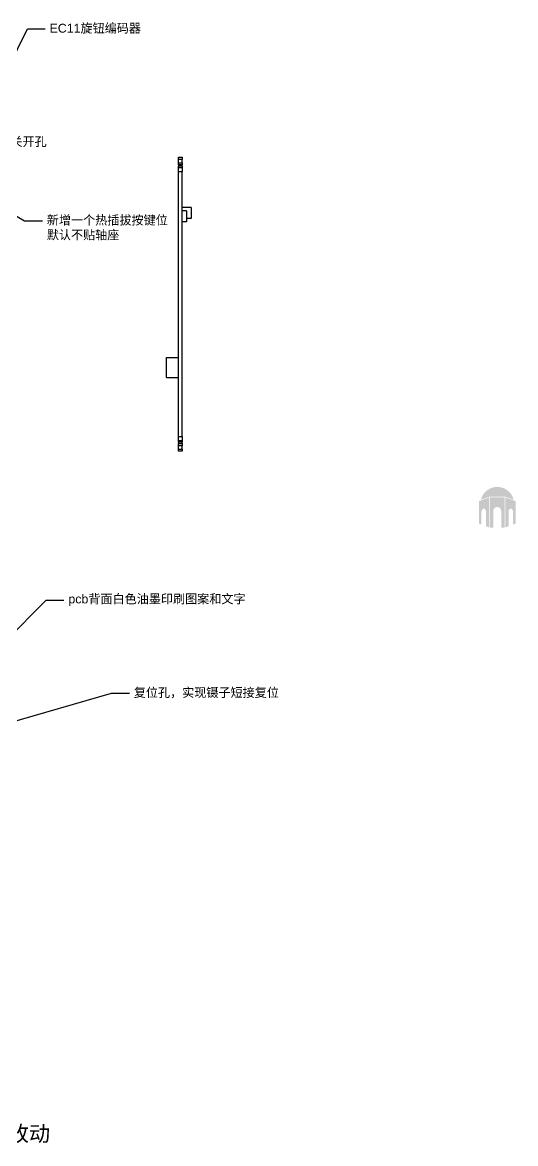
# Model space of a CAD drawing. Header units: millimetres. Extents: x 2210 to 4733, y 577 to 1929.
# Drawn here: x 3000 to 3223, y 1243 to 1748 of the extents above; entities that cross this region are included whole.
import ezdxf
from ezdxf import colors
from ezdxf.entities.mleader import LeaderData, LeaderLine
from ezdxf.math import Vec2, Vec3

# ---------------------------------------------------------------- set-up
doc = ezdxf.new("R2010")
doc.units = ezdxf.units.MM
doc.styles.get("Standard").update_dxf_attribs({"font": 'arial.ttf'})

msp = doc.modelspace()

# ---------------------------------------------------------------- hatches: boundary and pattern name
h = msp.add_hatch(color=256)
h.dxf.hatch_style = 1
h.paths.add_polyline_path([(3217.768, 1534.118), (3210.991, 1534.118), (3210.991, 1520.493), (3212.609, 1520.493), (3212.609, 1528.002, -1), (3216.15, 1528.002), (3216.15, 1520.493), (3217.768, 1520.493)])
edge = h.paths.add_edge_path()
edge.add_line((3210.728, 1534.062), (3206.282, 1532.444))
edge.add_arc((3206.372, 1532.197), 0.263, 110, 180)
edge.add_line((3206.109, 1532.197), (3206.109, 1522.415))
edge.add_arc((3206.372, 1522.415), 0.263, 180, 250)
edge.add_line((3206.282, 1522.168), (3207.226, 1521.824))
edge.add_line((3207.226, 1521.824), (3207.226, 1527.411))
edge.add_spline(control_points=[(3207.226, 1527.411), (3207.226, 1527.854), (3207.334, 1528.23), (3207.595, 1528.648), (3207.699, 1528.764), (3207.93, 1528.937), (3208.059, 1528.995), (3208.261, 1529.025), (3208.33, 1529.026), (3208.466, 1529.007), (3208.533, 1528.987), (3208.725, 1528.903), (3208.841, 1528.812), (3209.04, 1528.582), (3209.123, 1528.441), (3209.238, 1528.123), (3209.272, 1527.946), (3209.272, 1527.757)], knot_values=[0, 0, 0, 0, 0.25, 0.25, 0.375, 0.375, 0.5, 0.5, 0.5625, 0.5625, 0.625, 0.625, 0.75, 0.75, 0.875, 0.875, 1, 1, 1, 1], degree=3, periodic=0)
edge.add_line((3209.272, 1527.757), (3209.272, 1521.079))
edge.add_line((3209.272, 1521.079), (3210.728, 1520.549))
edge.add_line((3210.728, 1520.549), (3210.728, 1534.062))
h.paths.add_polyline_path([(3206.972, 1532.975), (3210.793, 1534.365, -0.0874887), (3210.883, 1534.381), (3217.876, 1534.381, -0.0874887), (3217.966, 1534.365), (3221.787, 1532.975, 0.7871566)])
edge = h.paths.add_edge_path()
edge.add_arc((3222.387, 1532.197), 0.263, 0, 70)
edge.add_line((3222.477, 1532.444), (3218.031, 1534.062))
edge.add_line((3218.031, 1534.062), (3218.031, 1520.549))
edge.add_line((3218.031, 1520.549), (3219.487, 1521.079))
edge.add_line((3219.487, 1521.079), (3219.487, 1527.757))
edge.add_spline(control_points=[(3219.487, 1527.757), (3219.487, 1527.946), (3219.521, 1528.123), (3219.636, 1528.441), (3219.719, 1528.582), (3219.918, 1528.812), (3220.034, 1528.903), (3220.226, 1528.987), (3220.293, 1529.007), (3220.43, 1529.026), (3220.498, 1529.025), (3220.7, 1528.995), (3220.829, 1528.937), (3221.061, 1528.764), (3221.164, 1528.648), (3221.425, 1528.23), (3221.533, 1527.854), (3221.533, 1527.411)], knot_values=[0, 0, 0, 0, 0.125, 0.125, 0.25, 0.25, 0.375, 0.375, 0.4375, 0.4375, 0.5, 0.5, 0.625, 0.625, 0.75, 0.75, 1, 1, 1, 1], degree=3, periodic=0)
edge.add_line((3221.533, 1527.411), (3221.533, 1521.824))
edge.add_line((3221.533, 1521.824), (3222.477, 1522.168))
edge.add_arc((3222.387, 1522.415), 0.263, 290, 360)
edge.add_line((3222.65, 1522.415), (3222.65, 1532.197))

# ---------------------------------------------------------------- linework, layer by layer
at = {"color": 7, "linetype": 'Continuous', "lineweight": 25}
for p, q in [((3070.649, 1687.489), (3072.249, 1687.489)), ((3070.649, 1686.489), (3070.649, 1687.489)), ((3072.249, 1686.489), (3070.649, 1686.489)), ((3070.649, 1684.989), (3070.649, 1686.489)), ((3070.649, 1684.989), (3072.249, 1684.989)), ((3070.649, 1683.989), (3070.649, 1684.989)), ((3072.249, 1683.989), (3070.649, 1683.989)), ((3070.649, 1683.989), (3070.649, 1683.389)), ((3072.249, 1683.389), (3070.649, 1683.389)), ((3070.649, 1682.789), (3070.649, 1683.389)), ((3072.249, 1687.489), (3072.249, 1686.489)), ((3072.249, 1684.989), (3072.249, 1686.489)), ((3072.249, 1684.989), (3072.249, 1683.989)), ((3072.249, 1683.389), (3072.249, 1683.989)), ((3072.249, 1683.389), (3072.249, 1682.789)), ((3070.649, 1682.789), (3072.249, 1682.789)), ((3070.649, 1680.789), (3070.649, 1682.789)), ((3072.249, 1680.789), (3070.649, 1680.789)), ((3070.649, 1561.564), (3070.649, 1680.789)), ((3072.249, 1682.789), (3072.249, 1680.789)), ((3072.249, 1561.564), (3072.249, 1680.789)), ((3070.649, 1561.564), (3072.249, 1561.564)), ((3070.649, 1559.564), (3070.649, 1561.564)), ((3072.249, 1559.564), (3070.649, 1559.564)), ((3070.649, 1558.964), (3070.649, 1559.564)), ((3072.249, 1558.964), (3070.649, 1558.964)), ((3070.649, 1558.964), (3070.649, 1558.364)), ((3070.649, 1558.364), (3072.249, 1558.364)), ((3070.649, 1557.364), (3070.649, 1558.364)), ((3072.249, 1557.364), (3070.649, 1557.364)), ((3070.649, 1555.864), (3070.649, 1557.364)), ((3072.249, 1561.564), (3072.249, 1559.564)), ((3072.249, 1559.564), (3072.249, 1558.964)), ((3072.249, 1558.364), (3072.249, 1558.964)), ((3072.249, 1558.364), (3072.249, 1557.364)), ((3072.249, 1555.864), (3072.249, 1557.364)), ((3070.649, 1555.864), (3072.249, 1555.864)), ((3070.649, 1554.864), (3070.649, 1555.864)), ((3072.249, 1554.864), (3070.649, 1554.864)), ((3072.249, 1555.864), (3072.249, 1554.864))]:
    msp.add_line(p, q, dxfattribs=at)
at = {"color": 1, "linetype": 'Continuous', "lineweight": 25}
for p, q in [((3076.249, 1664.817), (3072.249, 1664.817)), ((3074.249, 1663.257), (3072.249, 1663.257)), ((3074.249, 1663.257), (3074.249, 1658.257)), ((3076.249, 1664.817), (3076.249, 1659.817)), ((3074.249, 1658.257), (3072.249, 1658.257)), ((3076.249, 1659.817), (3074.249, 1659.817))]:
    msp.add_line(p, q, dxfattribs=at)
at = {"color": 6, "linetype": 'Continuous', "lineweight": 25}
for p, q in [((3065.149, 1588.102), (3065.149, 1597.102)), ((3065.149, 1597.102), (3070.649, 1597.102)), ((3065.149, 1588.102), (3070.649, 1588.102))]:
    msp.add_line(p, q, dxfattribs=at)

# ---------------------------------------------------------------- texts
at = {"insert": (2745.404, 1274.106), "char_height": 7, "attachment_point": 1}
msp.add_mtext_dynamic_manual_height_columns('{\\fSimSun|b0|i0|c134|p2;要求：1、}1.6mm{\\fSimSun|b0|i0|c134|p2;厚度的}pcb\\P          2{\\fSimSun|b0|i0|c134|p2;、做热插拔版本\\P     3、白色沉金，沉金位置可参考照片，可根据实际情况改动}', width=293.84905, gutter_width=12.5, heights=[0], dxfattribs=at)

# ---------------------------------------------------------------- leaders
at = {"color": 67, "true_color": 0x727430}
ml = msp.add_multileader_mtext('Standard', dxfattribs=at)
ml.set_content('EC11{\\fSimSun|b0|i0|c134|p54;旋钮编码器}', color=(114, 116, 48))
ml.set_leader_properties()
ml.build(insert=Vec2(0, 0))
ctx = ml.context
ctx.base_point, ctx.plane_origin = Vec3(3010.412, 1745.318), Vec3(2978.402, 1696.477)
notes = []
notes.append((ctx, [(0, (1, 1, 0), (3002.412, 1745.318), (1, 0), 8, [(0, [(2978.402, 1696.477)], 0, [])])]))
ctx.mtext.insert, ctx.mtext.flow_direction = Vec3(3012.412, 1747.608), 5
at = {"color": 3}
ml = msp.add_multileader_mtext('Standard', dxfattribs=at)
ml.set_content('{\\fSimSun|b0|i0|c134|p54;旋钮开关开孔}', color=3)
ml.set_leader_properties()
ml.build(insert=Vec2(0, 0))
ctx = ml.context
ctx.base_point, ctx.plane_origin = Vec3(2976.402, 1694.198), Vec3(2984.592, 1668.864)
notes.append((ctx, [(1, (1, 1, 0), (2968.402, 1694.198), (1, 0), 8, [(0, [(2984.592, 1668.864)], 0, [])])]))
ctx.mtext.insert, ctx.mtext.flow_direction = Vec3(2978.402, 1696.477), 5
at = {"color": 1}
ml = msp.add_multileader_mtext('Standard', dxfattribs=at)
ml.set_content('{\\fSimSun|b0|i0|c134|p2;新增一个热插拔按键位\\P默认不贴轴座}', color=1)
ml.set_leader_properties()
ml.build(insert=Vec2(0, 0))
ctx = ml.context
ctx.base_point, ctx.plane_origin = Vec3(3009.192, 1658.769), Vec3(2986.021, 1667.464)
notes.append((ctx, [(0, (1, 1, 0), (3001.192, 1658.769), (1, 0), 8, [(0, [(2986.021, 1667.464)], 0, [])])]))
ctx.mtext.insert, ctx.mtext.flow_direction = Vec3(3011.192, 1661.071), 5
at = {"color": 4}
ml = msp.add_multileader_mtext('Standard', dxfattribs=at)
ml.set_content('pcb{\\fSimSun|b0|i0|c134|p2;背面白色油墨印刷图案和文字}', color=4)
ml.set_leader_properties()
ml.build(insert=Vec2(0, 0))
ctx = ml.context
ctx.base_point, ctx.plane_origin = Vec3(3018.912, 1487.739), Vec3(2989.883, 1466.589)
notes.append((ctx, [(0, (1, 1, 0), (3010.912, 1487.739), (1, 0), 8, [(0, [(2989.883, 1466.589)], 0, [])])]))
ctx.mtext.insert, ctx.mtext.flow_direction = Vec3(3020.912, 1490.294), 5
at = {"color": 114, "true_color": 0x139b48}
ml = msp.add_multileader_mtext('Standard', dxfattribs=at)
ml.set_content('{\\fSimSun|b0|i0|c134|p2;复位孔，实现镊子短接复位}', color=(19, 155, 72))
ml.set_leader_properties()
ml.build(insert=Vec2(0, 0))
ctx = ml.context
ctx.base_point, ctx.plane_origin = Vec3(3048.425, 1445.807), Vec3(2989.817, 1431.241)
notes.append((ctx, [(1, (1, 1, 0), (3040.425, 1445.807), (1, 0), 8, [(0, [(2989.817, 1431.241)], 0, [])])]))
ctx.mtext.insert, ctx.mtext.flow_direction = Vec3(3050.425, 1448.086), 5
for ctx, leaders in notes:
    for number, flags, end, landing, length, lines in leaders:
        leader = LeaderData()
        leader.index, (leader.has_last_leader_line, leader.has_dogleg_vector, leader.attachment_direction) = number, flags
        leader.last_leader_point, leader.dogleg_vector, leader.dogleg_length = Vec3(end), Vec3(landing), length
        for number, points, colour, breaks in lines:
            line = LeaderLine()
            line.index, line.vertices, line.color, line.breaks = number, Vec3.list(points), colors.encode_raw_color(colour), breaks
            leader.lines.append(line)
        ctx.leaders.append(leader)

doc.saveas('drawing.dxf')
